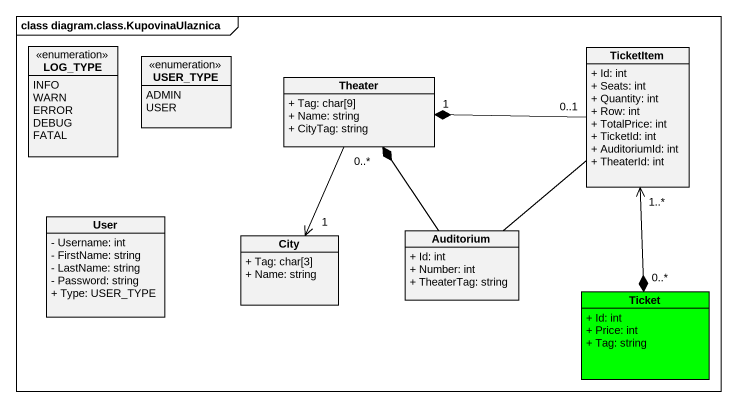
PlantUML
@startuml
mainframe class diagram.class.KupovinaUlaznica
hide circle
hide empty members
skinparam classAttributeIconSize 0
enum LOG_TYPE {
  INFO
  WARN
  ERROR
  DEBUG
  FATAL
}
enum USER_TYPE {
  ADMIN
  USER
}
class Theater {
  + Tag: char[9]
  + Name: string
  + CityTag: string
}
class TicketItem {
  + Id: int
  + Seats: int
  + Quantity: int
  + Row: int
  + TotalPrice: int
  + TicketId: int
  + AuditoriumId: int
  + TheaterId: int
}
class User {
  - Username: int
  - FirstName: string
  - LastName: string
  - Password: string
  + Type: USER_TYPE
}
class City {
  + Tag: char[3]
  + Name: string
}
class Auditorium {
  + Id: int
  + Number: int
  + TheaterTag: string
}
class Ticket #00FF00 {
  + Id: int
  + Price: int
  + Tag: string
}
Theater "1" *-right- "0..1" TicketItem
Theater "0..*" --> "1" City
TicketItem -- Auditorium
TicketItem "1..*" <--* "0..*" Ticket
Auditorium -up-* Theater
@enduml
